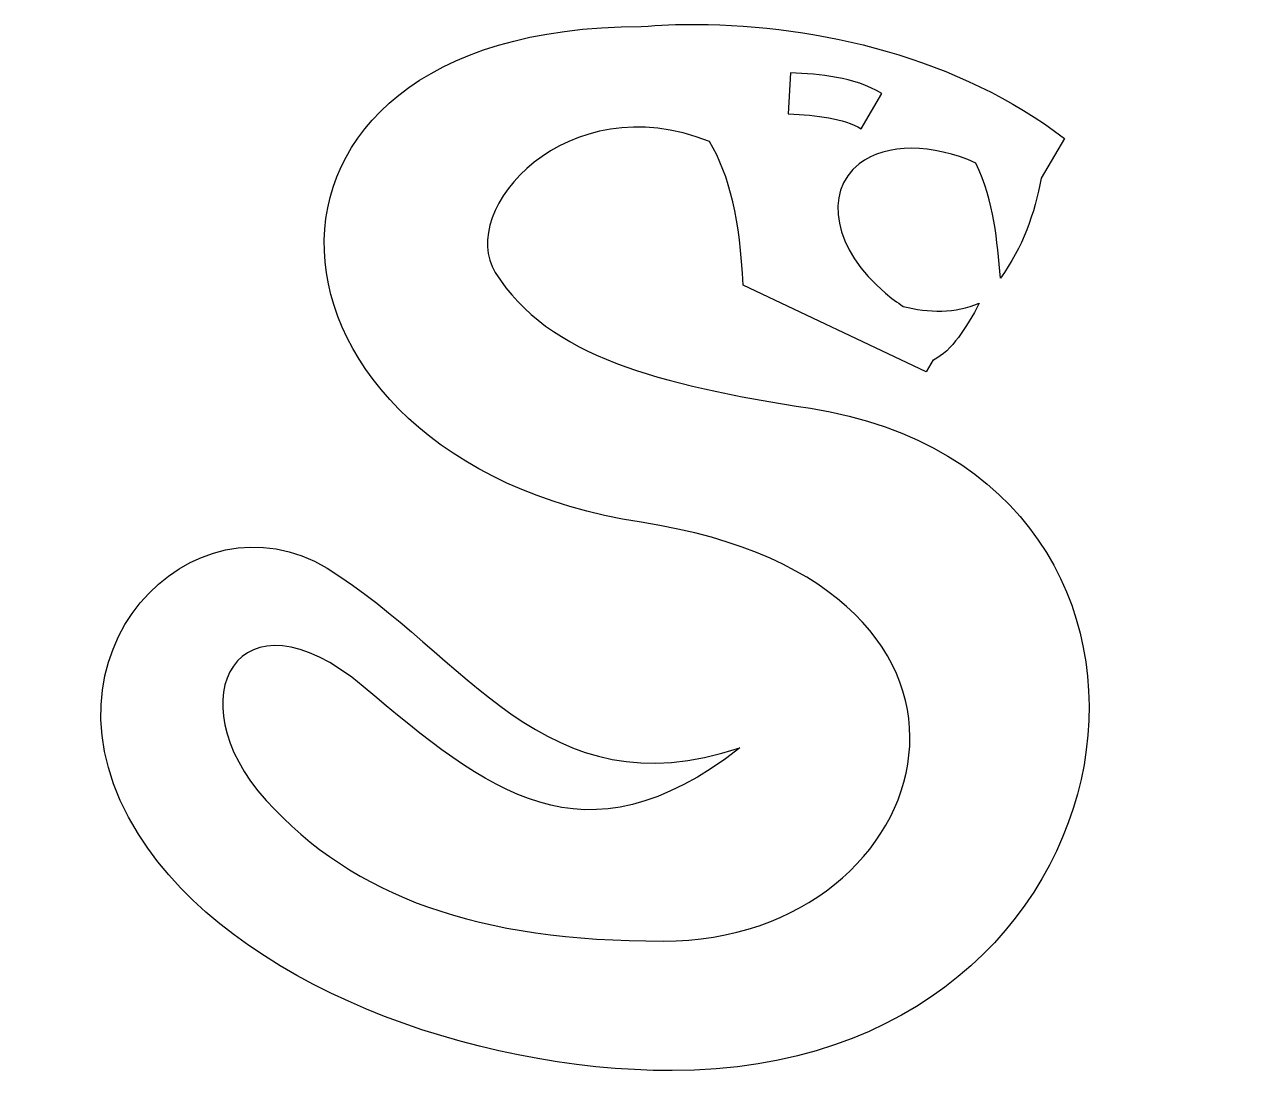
# Model space of a CAD drawing. Header units: centimetres. Extents: x -11 to 12.4, y -10.2 to 9.9.
import ezdxf

# ---------------------------------------------------------------- set-up
doc = ezdxf.new("R2010")
doc.units = ezdxf.units.CM
doc.header["$MEASUREMENT"] = 0
doc.layers.add('Layer 1', color=7, linetype='Continuous')

msp = doc.modelspace()

# ---------------------------------------------------------------- linework, layer by layer
at = {"layer": 'Layer 1'}
for points, knots in [([(1.9213, 9.94236), (1.55697, 9.94375), (1.20128, 9.92954), (0.85782, 9.90154), (0.85782, 9.90154), (-7.60685, 9.90154), (-6.93094, 1.57472), (0.85782, 0.37158), (0.85782, 0.37158), (8.64667, -0.83147), (6.65528, -7.67854), (1.27558, -7.67854), (1.27558, -7.67854), (-2.27336, -7.67854), (-4.66378, -6.83995), (-6.35809, -4.97321), (-6.35809, -4.97321), (-8.13184, -3.01915), (-6.88502, -0.77353), (-4.49089, -2.78309), (-4.49089, -2.78309), (-2.08622, -4.80154), (-0.2606, -6.30732), (2.75412, -3.96379), (2.75412, -3.96379), (-1.0216, -5.21609), (-2.50111, -2.16195), (-5.18666, -0.51129), (-5.18666, -0.51129), (-7.7331, 1.05386), (-11.00736, -2.14513), (-8.81311, -5.62416), (-8.81311, -5.62416), (-6.98294, -8.52595), (-2.37351, -10.16902), (1.44821, -10.16902), (1.44821, -10.16902), (10.75236, -10.16902), (12.38338, 1.27098), (4.10876, 2.56301), (4.10876, 2.56301), (1.18736, 3.01918), (-0.92508, 3.54966), (-1.95027, 5.1735), (-1.95027, 5.1735), (-2.70158, 6.36373), (-0.57256, 8.79332), (2.16769, 7.69042), (2.16769, 7.69042), (2.56432, 7.02627), (2.75285, 6.19017), (2.81602, 4.92968), (2.81602, 4.92968), (2.81602, 4.92968), (6.33705, 3.26278), (6.33705, 3.26278), (6.33705, 3.26278), (6.33705, 3.26278), (6.47283, 3.49209), (6.47283, 3.49209), (6.47283, 3.49209), (6.47283, 3.49209), (6.47549, 3.48682), (6.47549, 3.48682), (6.47549, 3.48682), (6.83539, 3.67615), (7.10599, 4.10488), (7.35705, 4.58445), (7.35705, 4.58445), (6.89645, 4.38736), (6.38284, 4.39575), (5.89424, 4.52255), (5.89424, 4.52255), (5.77668, 4.59917), (5.66244, 4.68393), (5.55302, 4.77556), (5.55302, 4.77556), (4.56663, 5.60142), (4.34124, 6.71436), (5.04962, 7.26221), (5.04962, 7.26221), (5.57398, 7.66766), (6.46309, 7.64973), (7.28979, 7.27798), (7.28979, 7.27798), (7.65256, 6.51584), (7.6989, 5.79093), (7.76157, 5.06416), (7.76157, 5.06416), (8.19337, 5.65552), (8.42378, 6.30613), (8.54429, 6.98938), (8.54429, 6.98938), (8.54429, 6.98938), (8.99633, 7.75106), (8.99633, 7.75106), (8.99633, 7.75106), (6.97585, 9.29686), (4.27191, 9.9338), (1.92117, 9.94236), (1.92117, 9.94236), (1.92117, 9.94236), (1.9213, 9.94236), (1.9213, 9.94236)], [0, 0, 0, 0, 0.03703704, 0.03703704, 0.03703704, 0.03703704, 0.07407407, 0.07407407, 0.07407407, 0.07407407, 0.11111111, 0.11111111, 0.11111111, 0.11111111, 0.14814815, 0.14814815, 0.14814815, 0.14814815, 0.18518519, 0.18518519, 0.18518519, 0.18518519, 0.22222222, 0.22222222, 0.22222222, 0.22222222, 0.25925926, 0.25925926, 0.25925926, 0.25925926, 0.2962963, 0.2962963, 0.2962963, 0.2962963, 0.33333333, 0.33333333, 0.33333333, 0.33333333, 0.37037037, 0.37037037, 0.37037037, 0.37037037, 0.40740741, 0.40740741, 0.40740741, 0.40740741, 0.44444444, 0.44444444, 0.44444444, 0.44444444, 0.48148148, 0.48148148, 0.48148148, 0.48148148, 0.51851852, 0.51851852, 0.51851852, 0.51851852, 0.55555556, 0.55555556, 0.55555556, 0.55555556, 0.59259259, 0.59259259, 0.59259259, 0.59259259, 0.62962963, 0.62962963, 0.62962963, 0.62962963, 0.66666667, 0.66666667, 0.66666667, 0.66666667, 0.7037037, 0.7037037, 0.7037037, 0.7037037, 0.74074074, 0.74074074, 0.74074074, 0.74074074, 0.77777778, 0.77777778, 0.77777778, 0.77777778, 0.81481481, 0.81481481, 0.81481481, 0.81481481, 0.85185185, 0.85185185, 0.85185185, 0.85185185, 0.88888889, 0.88888889, 0.88888889, 0.88888889, 0.92592593, 0.92592593, 0.92592593, 0.92592593, 1, 1, 1, 1]), ([(3.72659, 9.01214), (4.30176, 8.98018), (4.92855, 8.94362), (5.48584, 8.61547), (5.48584, 8.61547), (5.48584, 8.61547), (5.08651, 7.93547), (5.08651, 7.93547), (5.08651, 7.93547), (4.74128, 8.1388), (4.24484, 8.19425), (3.68316, 8.22542), (3.68316, 8.22542), (3.68316, 8.22542), (3.72659, 9.01211), (3.72659, 9.01211), (3.72659, 9.01211), (3.72659, 9.01211), (3.72659, 9.01214), (3.72659, 9.01214)], [0, 0, 0, 0, 0.16666667, 0.16666667, 0.16666667, 0.16666667, 0.33333333, 0.33333333, 0.33333333, 0.33333333, 0.5, 0.5, 0.5, 0.5, 0.66666667, 0.66666667, 0.66666667, 0.66666667, 1, 1, 1, 1])]:
    msp.add_open_spline(points, degree=3, knots=knots, dxfattribs=at)

doc.saveas('drawing.dxf')
